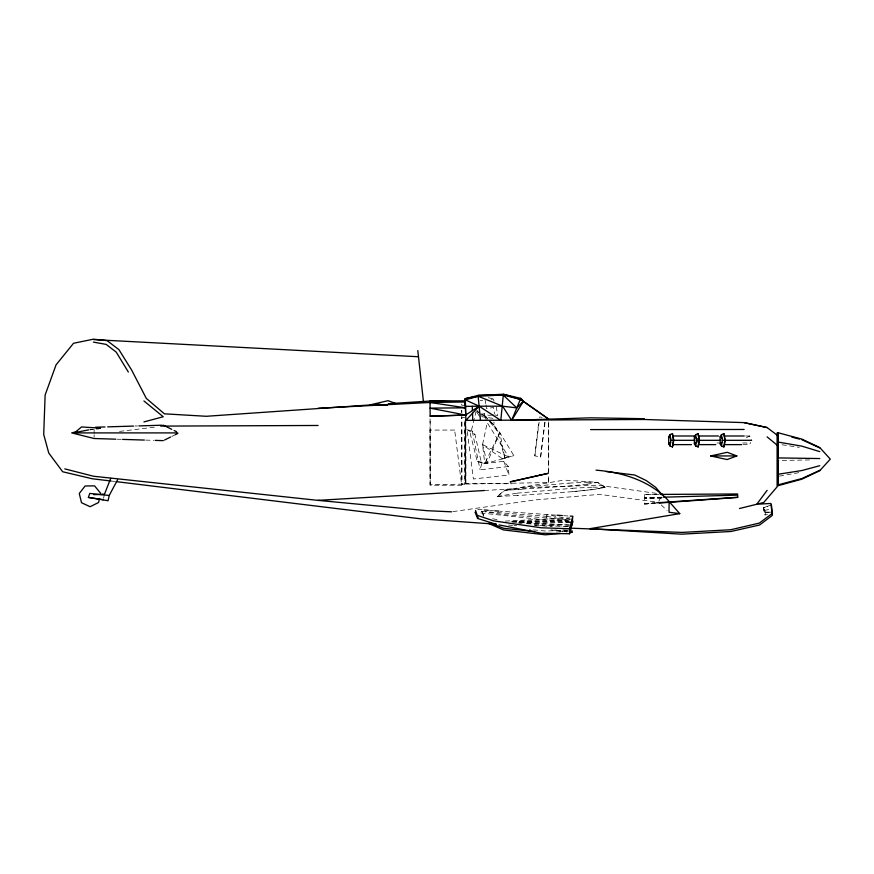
<?xml version="1.0" encoding="UTF-8"?>
<svg xmlns="http://www.w3.org/2000/svg" width="874" height="874" viewBox="0 0 874 874"><rect width="100%" height="100%" fill="white"/><g stroke="black" fill="none" stroke-linecap="round" stroke-linejoin="round"><path stroke-width="0.66" stroke-dasharray="4.37 3.28" d="M548.686 482.546L548.686 475.795L548.686 482.546L430.161 484.731L430.161 418.854M465.7 483.606L465.7 421.771L465.7 483.606L511.64 483.77M465.886 483.77L465.886 421.738M569.138 521.407L546.709 517.965L546.938 514.655L570.602 519.145M545.07 422.186L540.602 457.091L534.822 455.846L538.745 422.055M540.602 457.091L544.721 422.164M534.822 455.846L539.116 422.284M489.516 511.978L546.709 516.316L546.938 514.655M476.177 411.064L470.441 434.454L477.302 461.538L484.764 463.57L499.775 432.554L504.888 458.347L484.764 463.57L482.557 444.626L487.222 422.677L508.712 457.047L513.857 455.649L499.775 432.554L488.195 419.553M103.547 498.377L104.399 494.422M539.629 417.717L539.804 416.909L542.12 417.411M508.362 466.552L480.066 469.841L481.661 463.919L474.997 434.542L472.255 431.133L467.033 429.604L473.38 478.985L508.919 475.019L508.362 466.552L503.795 461.341L481.661 463.919M477.302 461.538L487.157 462.925L499.775 432.554M742.878 444.626L749.63 444.626L750.624 442.463M658.843 501.217L660.941 496.913M517.594 495.503L497.175 496.454L504.626 490.216L564.309 480.077M497.623 496.399L505.019 490.194L521.494 489.429M493.482 414.986L488.577 415.325L485.037 417.259L479.378 416.155L476.822 412.08M746.418 437.645L749.63 435.995L751.618 440.31M171.741 436.476L175.346 434.684M771.403 504.866L763.373 507.838L765.023 514.983L767.492 514.622M763.373 507.783L765.023 514.983L765.58 512.044L763.373 507.783L769.109 505.696M487.157 462.925L482.557 444.626L502.386 458.763L513.857 455.649M502.386 458.763L508.712 457.047L482.557 444.626M764.379 510.438L770.464 509.236M586.967 484.24L597.63 482.339L605.376 487.375L593.304 489.538L572.634 491.68L517.332 495.558M779.4 476.133L801.906 472.113M480.23 400.685L482.656 400.259M491.21 399.331L493.22 398.981L494.116 401.253M480.427 414.429L484.425 413.719L488.577 415.325M154.272 427.211L118.7 431.516M89.858 429.932L93.824 429.265M497.175 496.454L517.408 493.122M89.913 429.68L92.535 429.309M452.874 511.618L534.56 499.983L599.564 494.356L655.653 501.938M479.378 416.155L484.622 415.554L487.397 418.329M587.153 484.218L569.149 486.075L504.626 490.216M572.536 491.647L593.075 489.516L605.07 487.364L597.368 482.372M521.09 487.353L568.996 483.125M517.146 493.154L572.372 488.282M644.422 494.662L659.291 494.553L644.422 494.52L644.422 504.123L655.238 503.348M644.422 503.992L655.238 503.238M644.422 503.664L655.238 502.921M644.422 503.555L655.238 502.823M764.761 512.688L772.124 512.208M556.345 532.015L568.395 531.239M484.447 490.511L539.913 487.124L597.86 485.179L657.204 493.471M568.919 483.147L586.989 482.131M572.273 488.271L593.118 487.135M505.336 521.101L569.848 517.856M568.395 530.114L545.627 531.053L529.393 529.491M134.836 426.031L137.557 425.955M511.978 521.297L570.514 519.713M809.564 459.932L778.079 460.5M511.946 521.559L569.018 521.024M464.793 405.263L461.745 405.263L461.745 403.985M464.902 417.433L461.843 417.433L461.843 484.163L464.902 484.163L464.902 421.519M745.577 435.995L749.63 435.995M716.953 442.976L719.411 442.976M742.736 442.976L746.418 442.976L749.63 444.626M511.946 521.756L569.018 521.996M512.393 521.975L569.728 522.324M586.804 482.164L597.63 482.339L564.265 480.121M592.889 487.135L605.376 487.375M770.813 512.175L765.58 512.044L763.373 507.838L764.368 510.154M117.203 439.229L121.267 439.349M145.696 440.103L153.835 440.343M567.434 526.552L533.959 525.077M518.643 522.718L568.701 525.066M568.941 521.09L542.503 519.68L479.007 512.765M512.24 521.723L571.421 525.165M518.643 523.133L521.352 523.308M526.76 523.668L568.701 526.443M555.722 515.125L500.299 511.214M563.654 515.66L568.941 516.021M508.493 525.077L512.557 525.372M513.912 525.46L516.621 525.656M534.866 525.263L552.313 526.607M546.709 517.965L504.713 514.688L481.803 511.323L483.628 516.195M483.377 515.103L481.803 511.323L486.982 511.738M477.685 509.422L482.961 509.859M489.571 510.394L493.526 510.722M110.79 480.984L114.767 481.465M562.987 529.83L568.373 530.485M550.97 529.852L567.084 531.982M492.783 418.307L485.037 417.259L484.425 413.719M554.804 529.863L568.242 531.763M782.044 444.746L799.251 447.346M546.709 516.316L569.138 520.281M494.706 414.899L497.656 415.532L496.334 406.945M492.75 518.708L499.054 520.139M488.249 397.648L493.22 398.981M477.237 411.632L480.405 413.315M481.454 413.872L484.622 415.554L487.299 418.559M467.033 429.604L474.997 434.542M489.921 421.487L494.804 425.714L497.535 431.286L504.888 458.347M661.236 505.008L667.07 510.438M491.101 422.022L494.804 425.714L493.788 422.011M476.931 410.365L478.679 412.397M497.535 431.286L484.622 415.554L486.359 420.307M481.803 511.323L483.912 516.021M503.795 461.341L508.919 475.019M472.255 431.133L480.066 469.841M485.081 399.833L485.747 403.613M485.966 404.87L486.632 408.65L493.493 407.437L494.509 413.653M461.778 412.681L461.745 410.299L461.745 412.987M464.815 421.039L464.902 484.163M461.745 414.331L461.843 484.163M430.052 418.875L430.161 484.731M94.13 429.779L94.13 433.526M94.13 434.771L94.13 437.273M548.686 421.858L548.686 474.451L548.686 421.858M661.989 497.885L644.422 498.464L661.989 497.918M661.989 497.24L644.422 497.732L661.989 497.284M454.644 430.063L430.019 430.063L430.15 485.245L461.691 485.245L454.644 430.063"/><path stroke-width="1.31" d="M777.106 435.121L767.11 427.561L744.124 422.612L644.302 419.487L465.886 420.394L465.296 399.833L479.138 406.202L500.802 420.394L503.38 394.261L520.423 399.407L523.373 401.232L516.796 407.885L502.616 406.192L479.138 406.202L465.7 415.052L430.161 416.297L430.03 401.024L465.187 400.827L465.132 398.686L478.078 395.419L503.38 394.261L520.762 398.336L523.373 401.232L548.686 419.159L590.573 417.827L644.302 418.69M819.768 458.555L778.057 457.91L778.057 432.739L801.895 439.119L819.768 447.564L830.3 459.123L819.768 470.682L801.906 479.16L778.079 485.682L778.079 460.5M669.113 502.758L669.014 512.251L679.754 513.628L669.823 502.397M570.263 516.108L572.896 516.283L569.542 528.748L569.772 532.332L572.448 522.335L572.536 517.725M569.772 527.951L569.542 533.763L541.148 533.227L499.065 524.913M670.019 445.991L670.839 440.31L670.019 434.629L672.434 433.668L673.843 440.31L672.434 446.953L670.019 445.991L668.697 443.817L668.697 436.803L670.019 434.629M672.434 446.953L673.384 440.31L672.434 433.668M695.693 445.991L696.512 440.31L695.693 434.629L698.108 433.668L699.517 440.31L698.108 446.953L695.693 445.991L694.371 443.817L694.371 436.803L695.693 434.629M698.108 446.953L699.069 440.31L698.108 433.668M721.476 445.991L722.285 440.31L721.476 434.629L723.891 433.668L725.3 440.31L723.891 446.953L721.476 445.991L720.143 443.817L720.143 436.803L721.476 434.629M723.891 446.953L724.841 440.31L723.891 433.668M99.45 498.519L98.598 502.495L90.098 506.712L81.501 502.703L79.272 493.471L85.106 485.988L94.589 485.878L100.597 493.22M109.217 495.46L108.081 500.736L88.394 497.415L89.76 493.428L109.217 495.46L117.64 479.673M471.523 398.118L471.687 397.473M569.542 533.763L572.896 521.297M93.638 494.618L104.399 494.422L110.703 478.373M430.161 416.166L465.7 415.052L465.132 398.686L478.242 396.25L502.616 406.192L511.64 420.394L523.373 401.319L520.762 398.336L511.64 420.394L548.686 419.159L520.423 399.407L503.118 394.972L478.078 395.419L480.46 420.394M767.11 490.325L756.764 504.265L739.47 508.504M465.886 420.394L479.138 406.202L465.481 406.388L465.296 399.833L478.242 396.25L503.118 394.972L516.796 407.885M777.106 432.87L777.106 486.851L763.745 502.474L756.764 504.265L770.934 503.457L772.015 513.628L759.277 523.111L730.751 529.731L682.037 532.408L570.788 528.18M668.697 443.817L670.751 442.419M694.371 443.817L697.463 441.72M720.143 443.817L722.208 442.419M164.53 440.037L170.539 437.066M175.346 434.684L177.75 433.493M819.768 470.332L801.895 478.548L778.068 484.873L778.079 485.682M736.848 455.933L727.081 459.56L710.66 455.933L727.234 452.306L736.848 455.933L710.66 455.933M819.768 465.7L801.895 470.529L778.057 474.276L778.068 484.873M143.926 421.923L163.241 416.745L143.926 400.969M76.978 431.581L71.69 432.903L94.13 438.519L115.838 439.185M387.422 405.077L369.647 404.99L388.045 400.685L395.802 403.526L392.207 404.192M160.718 426.108L318.114 425.474M679.754 513.628L589.753 528.715L681.567 534.167L731.046 531.479L759.582 525.001L772.321 515.387L772.015 513.628M97.779 428.61L100.412 428.162L81.533 426.949L74.771 432.641L88.602 429.877M96.479 428.741L100.412 428.162M451.541 511.814L427.441 510.722L317.841 500.365L93.485 476.232L64.796 468.879M560.179 533.457L545.409 534.822L503.511 529.939L488.26 523.308M569.586 532.583L572.273 532.332L569.586 531.949M380.135 404.258L206.319 416.286L164.421 413.828L146.308 398.391L131.657 370.095L118.94 349.655L107.131 340.652L93.463 339.178L73.536 343.274L56.078 364.819L45.142 394.972L43.7 434.444L48.758 453.038L62.699 471.763L92.24 478.766L110.79 480.984M659.291 503.053L737.711 497.426L737.711 495.132L663.344 497.197M656.582 502.823L737.711 497.262M388.231 403.733L430.03 401.024L465.296 401.974L430.03 402.466L318.114 408.267M569.739 531.163L572.415 530.988M484.447 490.511L317.841 500.365M475.041 512.197L477.619 518.446L478.231 518.424L475.554 510.46M95.485 427.233L104.989 426.949M107.699 426.862L133.482 426.075M138.911 425.911L161.974 425.201M369.647 404.99L373.701 404.935M465.481 406.388L465.481 407.83L430.03 408.125L465.7 415.052M660.646 494.422L737.711 493.974M590.573 429.604L744.124 429.473M74.891 432.903L177.761 432.903M673.22 435.995L694.12 435.995M698.894 435.995L718.45 435.995M724.677 435.995L744.233 435.995M670.839 440.31L673.384 440.31M673.843 440.31L694.754 440.31M696.512 440.31L699.069 440.31M699.517 440.31L720.427 440.31M722.285 440.31L724.841 440.31M725.3 440.31L751.618 440.31M673.22 444.626L691.421 444.626M698.894 444.626L715.751 444.626M724.677 444.626L741.523 444.626M569.728 522.324L572.448 522.335M122.622 439.393L144.341 440.059M155.19 440.387L163.329 440.638M569.542 528.748L541.148 527.776L493.81 520.904L477.619 515.463M101.854 494.302L104.399 494.422M93.562 339.604L418.187 356.734M557.044 515.212L562.332 515.573M494.848 510.831L498.934 511.115M496.312 524.214L420.47 518.806L116.089 481.618M484.283 509.968L488.249 510.285M534.801 531.556L503.675 528.3L489.79 522.87M606.097 471.534L634.743 475.019L646.301 480.591L655.664 487.331L661.989 494.75M596.024 470.157C622.703 472.255 650.726 480.995 669.134 501.403M659.903 493.843L662.601 494.225M103.263 499.699L88.394 497.415M430.03 402.466L465.481 407.83M778.057 442.047L801.895 446.155L819.768 451.629M93.387 342.105L106.18 344.4L116.242 352.135L128.347 372.029M496.443 524.4L477.619 518.446M744.124 422.645L767.11 427.561M791.866 437.12L799.393 439.076M801.895 439.72L819.768 447.914M163.329 425.157L171.741 429.331M174.145 430.521L176.548 431.712M720.143 436.803L722.208 438.202M694.371 436.803L697.463 438.912M668.697 436.803L670.751 438.202M767.11 436.858L777.106 445.139M772.43 513.912L771.403 504.866M417.805 350.594L423.508 402.226M472.233 406.29L472.419 410.627M472.517 413.293L472.79 420.394M778.057 432.739L778.057 474.276M464.793 403.985L464.793 405.263M539.564 475.259L510.154 481.88L548.042 473.38L539.564 475.259"/></g></svg>
